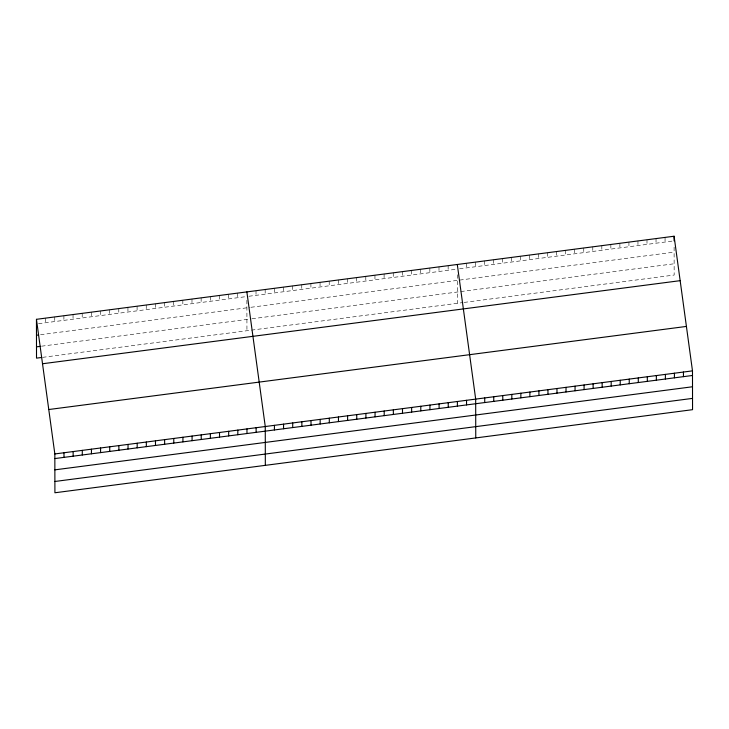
<?xml version="1.0" encoding="UTF-8"?>
<svg xmlns="http://www.w3.org/2000/svg" width="729" height="729" viewBox="0 0 729 729"><rect width="100%" height="100%" fill="white"/><g stroke="black" fill="none" stroke-linecap="round" stroke-linejoin="round"><path stroke-width="0.55" stroke-dasharray="3.65 2.73" d="M38.491 323.676L245.864 296.657M248.908 296.256L456.281 269.238M459.562 268.81L672.967 240.998M40.542 334.702L249.947 307.41M250.967 307.283L674.115 252.143M41.58 346.193L250.986 318.91M252.006 318.773L674.134 263.77M42.619 357.347L463.006 302.571M464.136 302.426L674.161 275.052L674.106 246.502M665.058 237.417L665.067 242.028M656.027 238.593L656.027 243.213M646.987 239.768L646.997 244.388M637.957 240.944L637.966 245.564M628.927 242.119L628.936 246.739M619.887 243.295L619.896 247.915M610.856 244.479L610.866 249.099M601.826 245.655L601.835 250.275M592.786 246.83L592.795 251.45M583.756 248.006L583.765 252.626M574.725 249.181L574.734 253.801M565.695 250.357L565.695 254.977M556.655 251.541L556.664 256.161M547.625 252.717L547.634 257.337M538.594 253.892L538.603 258.513M529.555 255.068L529.564 259.688M520.524 256.243L520.533 260.864M511.494 257.419L511.503 262.039M502.454 258.604L502.463 263.224M493.424 259.779L493.433 264.399M484.393 260.955L484.402 265.575M475.363 262.13L475.363 266.75M466.323 263.306L466.332 267.926M457.311 274.751L457.356 303.3M448.144 265.675L448.153 270.295M438.995 266.869L439.004 271.489M429.846 268.062L429.855 272.682M420.697 269.256L420.706 273.876M411.548 270.45L411.557 275.07M402.399 271.635L402.408 276.255M393.25 272.828L393.259 277.448M384.101 274.022L384.11 278.642M374.952 275.216L374.961 279.836M365.803 276.409L365.812 281.029M356.654 277.603L356.663 282.223M347.505 278.788L347.514 283.408M338.356 279.982L338.365 284.602M329.207 281.175L329.216 285.795M320.058 282.369L320.067 286.989M310.909 283.563L310.918 288.183M301.76 284.757L301.77 289.367M292.611 285.941L292.621 290.561M283.463 287.135L283.472 291.755M274.314 288.329L274.323 292.949M265.165 289.522L265.174 294.142M256.016 290.716L256.025 295.336M246.885 300.284L246.94 330.72M237.718 293.094L237.727 297.714M228.578 294.288L228.578 298.908M219.429 295.482L219.429 300.102M210.28 296.676L210.28 301.296M201.131 297.869L201.131 302.489M191.982 299.054L191.982 303.674M182.833 300.248L182.842 304.868M173.684 301.442L173.693 306.062M164.535 302.635L164.544 307.255M155.386 303.829L155.395 308.449M146.237 305.023L146.247 309.643M137.088 306.207L137.098 310.827M127.94 307.401L127.949 312.021M118.791 308.595L118.8 313.215M109.642 309.789L109.651 314.409M100.493 310.982L100.502 315.602M91.344 312.167L91.353 316.787M82.195 313.361L82.204 317.981M73.046 314.554L73.055 319.174M63.897 315.748L63.906 320.368M54.748 316.942L54.757 321.562M45.599 318.136L45.608 322.756"/><path stroke-width="1.09" d="M36.45 319.32L674.088 236.232L692.486 370.861L692.55 409.68L54.912 492.768L54.839 453.948L36.45 319.32L36.514 358.139L41.599 357.483M36.477 335.231L38.509 334.966M36.496 346.858L40.56 346.33M42.519 363.753L680.157 280.665M48.77 409.525L686.408 326.428M54.839 453.948L692.486 370.861M54.848 458.568L692.486 375.481M54.866 469.85L692.514 386.762M54.894 481.477L692.532 398.389M457.293 264.481L475.682 399.109L475.755 437.929M246.867 291.901L265.265 426.529L265.329 465.348M683.447 372.036L683.456 376.656M674.088 236.232L674.097 240.852M674.416 373.212L674.425 377.832M665.386 374.387L665.395 379.007M656.346 375.563L656.355 380.183M647.316 376.747L647.325 381.367M638.285 377.923L638.294 382.543M629.245 379.098L629.255 383.718M620.215 380.274L620.224 384.894M611.184 381.449L611.194 386.069M602.154 382.625L602.154 387.245M593.114 383.809L593.124 388.429M584.084 384.985L584.093 389.605M575.053 386.16L575.063 390.78M566.014 387.336L566.023 391.956M556.983 388.511L556.992 393.131M547.953 389.687L547.962 394.307M538.913 390.872L538.922 395.492M529.883 392.047L529.892 396.667M520.852 393.223L520.861 397.843M511.822 394.398L511.822 399.018M502.782 395.574L502.791 400.194M493.752 396.749L493.761 401.369M484.721 397.934L484.73 402.554M466.533 400.303L466.542 404.923M457.384 401.488L457.393 406.108M448.235 402.681L448.244 407.301M439.086 403.875L439.095 408.495M429.937 405.069L429.946 409.689M420.788 406.263L420.797 410.883M411.648 407.456L411.648 412.076M402.499 408.641L402.499 413.261M393.35 409.835L393.35 414.455M384.201 411.028L384.201 415.648M375.052 412.222L375.061 416.842M365.903 413.416L365.912 418.036M356.754 414.61L356.763 419.23M347.605 415.794L347.615 420.414M338.456 416.988L338.466 421.608M329.308 418.182L329.317 422.802M320.159 419.375L320.168 423.996M311.01 420.569L311.019 425.189M301.861 421.754L301.87 426.374M292.712 422.948L292.721 427.568M283.563 424.141L283.572 428.761M274.414 425.335L274.423 429.955M256.116 427.723L256.125 432.343M246.967 428.907L246.976 433.527M237.818 430.101L237.827 434.721M228.669 431.295L228.678 435.915M219.52 432.488L219.529 437.108M210.371 433.682L210.38 438.302M201.222 434.876L201.231 439.496M192.073 436.06L192.082 440.68M182.924 437.254L182.933 441.874M173.775 438.448L173.784 443.068M164.626 439.642L164.636 444.262M155.477 440.835L155.487 445.455M146.329 442.029L146.338 446.64M137.18 443.214L137.189 447.834M128.031 444.408L128.04 449.028M118.882 445.601L118.891 450.221M109.733 446.795L109.742 451.415M100.584 447.989L100.593 452.609M91.435 449.173L91.444 453.793M82.286 450.367L82.295 454.987M73.137 451.561L73.146 456.181M63.988 452.755L63.997 457.375"/></g></svg>
